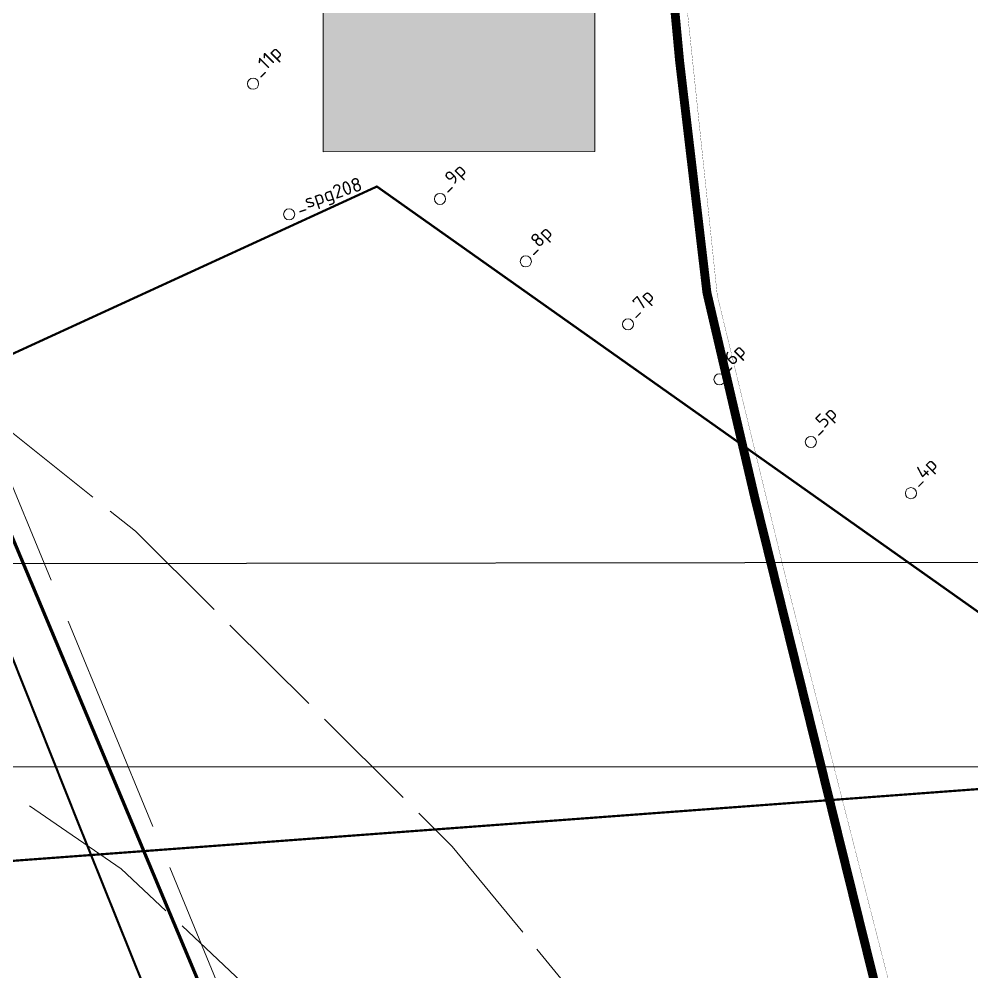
# Model space of a CAD drawing. Header units: millimetres. Extents: x 519 to 9564855, y -810 to 5021775.
# Drawn here: x 9529036 to 9529894, y 4997815 to 4998673 of the extents above; entities that cross this region are included whole.
import ezdxf

# ---------------------------------------------------------------- set-up
doc = ezdxf.new("R2010")
doc.units = ezdxf.units.MM
doc.header["$LTSCALE"] = 2
doc.header["$MEASUREMENT"] = 0
doc.header["$PDMODE"] = 2
doc.header["$PDSIZE"] = 5
for name, pattern in [('92051501$0$GROUND1', [60, 50, -10]), ('92051501$0$GROUND2', [35, 25, -10]), ('DASHED', [0.75, 0.5, -0.25]), ('DASHED2', [9.525, 6.35, -3.175])]:
    doc.linetypes.add(name, pattern=pattern)
for name, color, linetype in [('0_ANNOT_Dimensions', 7, 'Continuous'), ('FIBERGLASS', 212, 'Continuous'), ('GRID_PULKOVO', 7, 'Continuous'), ('OLD WELLS(dr.bfr2000)', 24, 'Continuous'), ('ROAD_ASF', 9, 'Continuous'), ('ROAD_FIELD', 255, '92051501$0$GROUND2'), ('МГ-земельный участок', 7, 'Continuous'), ('Скважины на 2015 год', 7, 'Continuous')]:
    doc.layers.add(name, color=color, linetype=linetype)
doc.layers.add('Оптиковолоконный кабель', color=220, linetype='CAB6', lineweight=20)
doc.layers.add('СНГ_трубопроводы', color=244, linetype='Continuous', lineweight=50)
doc.styles.add('Elect', font='isocpeur.ttf')
doc.styles.get("Standard").update_dxf_attribs({"font": 'isocpeur.ttf', "width": 0.5})
doc.linetypes.add('CAB', pattern='A,0.7,-0.43403,["K",Standard,S=0.9,R=0,X=-0.4,Y=-0.3],-0.8', length=1.93403)
doc.linetypes.add('CAB6', pattern='A,0.9,-0.9,["6",Standard,S=0.9,R=0,X=-0.8,Y=-0.4],11', length=12.8)
doc.dimstyles.new('ISO-25', dxfattribs={"dimtxt": 15, "dimasz": 10, "dimexe": 5, "dimexo": 5, "dimgap": 5, "dimtad": 1, "dimtxsty": 'Standard', "dimblk": 'OBLIQUE', "dimcen": 50, "dimadec": 0, "dimazin": 0, "dimtfac": 1, "dimtmove": 0, "dimatfit": 3, "dimfxl": 0, "dimarcsym": 0})

# ---------------------------------------------------------------- blocks, each defined once
blk = doc.blocks.new('_Oblique')
at = {"color": 0, "linetype": 'ByBlock', "lineweight": -2}
blk.add_line((-0.5, -0.5), (0.5, 0.5), dxfattribs=at)
blk = doc.blocks.new('*D111')
at = {"layer": '0_ANNOT_Dimensions', "color": 0, "lineweight": -2, "transparency": 16777216}
for p, q in [((9540956.59, 4998203), (9540956.59, 4998205.09)), ((9540956.6, 4998200.09), (9521531.28, 4998171.79)), ((9521531.28, 4998174.7), (9521531.28, 4998176.79))]:
    blk.add_line(p, q, dxfattribs=at)
at = {"layer": 'DEFPOINTS', "color": 0, "linetype": 'ByBlock', "lineweight": 25, "transparency": 16777216}
for p in [(9540956.6, 4998198), (9521531.28, 4998171.79), (9521531.29, 4998169.71)]:
    blk.add_point(p, dxfattribs=at)
at = {"layer": '0_ANNOT_Dimensions', "color": 0, "linetype": 'ByBlock', "lineweight": -2, "transparency": 16777216, "xscale": 10, "yscale": 10, "zscale": 10}
for p, rotation in [((9540956.6, 4998200.09), 0.08345723362022996), ((9521531.28, 4998171.79), 180.0834572336203)]:
    blk.add_blockref('_Oblique', p, dxfattribs=dict(at, rotation=rotation))
at = {"layer": '0_ANNOT_Dimensions', "color": 0, "linetype": 'ByBlock', "lineweight": 25, "transparency": 16777216, "insert": (9531243.92, 4998199.94), "char_height": 15, "attachment_point": 5, "rotation": 0.08346, "bg_fill": 3, "box_fill_scale": 1.25, "bg_fill_color": 256, "bg_fill_true_color": 13158600, "bg_fill_transparency": 0}
blk.add_mtext('19425,33', dxfattribs=at)

msp = doc.modelspace()

# ---------------------------------------------------------------- hatches: boundary and pattern name
at = {"layer": 'Скважины на 2015 год', "linetype": 'ByBlock', "lineweight": 0, "ltscale": 5}
h = msp.add_hatch(color=5, dxfattribs=at)
h.paths.add_polyline_path([(9529309.92, 4998882.79), (9529310.115, 4998553.691), (9529554.699, 4998553.874), (9529554.665, 4998845.24), (9529525.402, 4998845.269), (9529525.156, 4998882.973)])
h.paths.add_polyline_path([(9529334.33, 4998754.32308), (9529406.05229, 4998826.84834), (9529384.72133, 4998847.94313), (9529312.99904, 4998775.41787)], flags=24)

# ---------------------------------------------------------------- linework, layer by layer
at = {"color": 3, "linetype": 'ByBlock', "lineweight": 0}
for p, q in [((9529309.984, 4998653.643, -0.01), (9529309.92, 4998882.79)), ((9529554.665, 4998845.24, -0.507), (9529554.699, 4998553.874, -1.048)), ((9529310.115, 4998553.691, -0.224), (9529309.984, 4998653.643, -0.01)), ((9529554.699, 4998553.874, -1.048), (9529310.115, 4998553.691, -0.224))]:
    msp.add_line(p, q, dxfattribs=at)
at = {"layer": 'FIBERGLASS', "color": 3, "linetype": 'DASHED', "lineweight": 0, "ltscale": 0.07, "const_width": 3}
msp.add_lwpolyline([(9528010.58, 5000051.16), (9527699.68, 4999386.58), (9528736.56, 4998907.18), (9529366.4667, 4997403.7465)], dxfattribs=at)
at = {"layer": 'FIBERGLASS', "lineweight": 0, "const_width": 2}
msp.add_lwpolyline([(9529293.563, 4997441.43798), (9529088.65436, 4997951.20833), (9528928.57813, 4998353.30724)], dxfattribs=at)
at = {"layer": 'GRID_PULKOVO', "lineweight": 0}
msp.add_line((9519000, 4998000), (9533000, 4998000), dxfattribs=at)
at = {"layer": 'OLD WELLS(dr.bfr2000)', "lineweight": 0}
for centre in [(9529246.9, 4998615), (9529415.2, 4998511.3), (9529279.384, 4998497.466), (9529492.5, 4998455), (9529584.6, 4998398.4), (9529666.9, 4998348.8), (9529749.2, 4998292.4), (9529839.3, 4998246.3)]:
    msp.add_circle(centre, 5, dxfattribs=at)
at = {"layer": 'ROAD_ASF', "color": 252, "linetype": 'ByBlock', "lineweight": 0, "ltscale": 25, "const_width": 8}
msp.add_lwpolyline([(9529517.37133, 4999719.39752), (9529529.63234, 4999639.45574), (9529544.03234, 4999501.25574), (9529560.83234, 4999334.85574), (9529580.23234, 4999148.65574), (9529597.73234, 4998985.35574), (9529614.33234, 4998813.35574), (9529631.03234, 4998635.15574), (9529655.63234, 4998426.75574), (9529698.73234, 4998242.15574), (9529821.67234, 4997744.65574), (9529833.2368, 4997700.60064), (9529871.23234, 4997555.85574), (9529966.83234, 4997229.15574), (9530036.93234, 4997091.75574), (9530110.83234, 4996939.15574)], dxfattribs=at)
at = {"layer": 'ROAD_FIELD', "linetype": '92051501$0$GROUND1', "lineweight": 0}
for points in [[(9529585.07021, 4999739.68707), (9529094.92907, 4999263.14809), (9528683.32141, 4998861.5256), (9528930.86741, 4998380.17308), (9529141.037, 4998211.955), (9529426.18971, 4997928.22589), (9529598.45821, 4997718.90947)], [(9529936.83229, 4997349.36541), (9529848.25573, 4997410.72902), (9529578.44973, 4997538.2587), (9529343.28098, 4997705.8691), (9529128.16542, 4997908.09471), (9528878.41262, 4998079.34881), (9528796.377, 4998157.68844), (9528696.89803, 4998239.34377), (9528372.40159, 4998408.776), (9528279.42795, 4998472.54084), (9528187.10406, 4998471.54786), (9528192.337, 4998674.755), (9528127.73774, 4998836.62462)]]:
    msp.add_lwpolyline(points, dxfattribs=at)
at = {"layer": 'МГ-земельный участок', "color": 34, "linetype": 'DASHED2', "lineweight": 25, "ltscale": 5, "const_width": 2}
msp.add_lwpolyline([(9522271, 4999525), (9527884, 4997830), (9530104, 4997995), (9529358.40073, 4998522.43877), (9528467.29836, 4998113.15535), (9526935, 4999132), (9522496, 5000315), (9522167.80801, 4999999.48247)], close=True, dxfattribs=at)
at = {"layer": 'Оптиковолоконный кабель', "linetype": 'CAB', "lineweight": 20, "ltscale": 0.5, "const_width": 0.2}
msp.add_lwpolyline([(9530138.71522, 4996908.40112), (9529977.05627, 4997230.84606), (9529866.47506, 4997622.20431), (9529729.29183, 4998159.15482), (9529664.95599, 4998424.37676), (9529536.03736, 4999648.58329), (9529522.35859, 4999733.17706), (9529522.35859, 4999733.17706)], dxfattribs=at)
at = {"layer": 'Скважины на 2015 год', "color": 5, "linetype": 'ByBlock', "lineweight": 0, "ltscale": 5, "const_width": 0.2}
msp.add_lwpolyline([(9529309.92, 4998882.79), (9529310.115, 4998553.691), (9529554.699, 4998553.874), (9529554.665, 4998845.24), (9529525.402, 4998845.269), (9529525.156, 4998882.973), (9529309.92, 4998882.79)], dxfattribs=at)
at = {"layer": 'СНГ_трубопроводы', "color": 5, "linetype": '92051501$0$GROUND1', "lineweight": 0, "ltscale": 2}
msp.add_line((9528805.64144, 4998796.53896), (9529833.59135, 4996305.82954), dxfattribs=at)

# ---------------------------------------------------------------- texts
at = {"layer": 'OLD WELLS(dr.bfr2000)', "lineweight": 0, "style": 'Elect'}
for s, rotation, p in [(' _11p', 44.99999992, (9529246.9, 4998615)), (' _9p', 44.99999992, (9529415.2, 4998511.3)), (' _spg208', 18.46165602, (9529279.89653, 4998497.31857)), (' _8p', 44.99999992, (9529492.5, 4998455)), (' _7p', 44.99999992, (9529584.6, 4998398.4)), (' _6p', 44.99999992, (9529666.9, 4998348.8)), (' _5p', 44.99999992, (9529749.2, 4998292.4)), (' _4p', 44.99999992, (9529839.3, 4998246.3))]:
    msp.add_text(s, height=12.5, rotation=rotation, dxfattribs=at).set_placement(p)

# ---------------------------------------------------------------- next in the draw order: dimensions: what is measured, and where the dimension line sits
at = {"layer": '0_ANNOT_Dimensions', "linetype": 'ByBlock', "lineweight": 25}
dim = msp.add_aligned_dim(p1=(9540956.6, 4998198), p2=(9521531.287, 4998169.705), distance=-2.08809, dimstyle='ISO-25', override={"dimtfill": 1}, dxfattribs=at)
dim.commit()
dim.dimension.update_dxf_attribs({"geometry": '*D111', "text_midpoint": (9531243.92007, 4998199.94057)})

doc.saveas('drawing.dxf')
